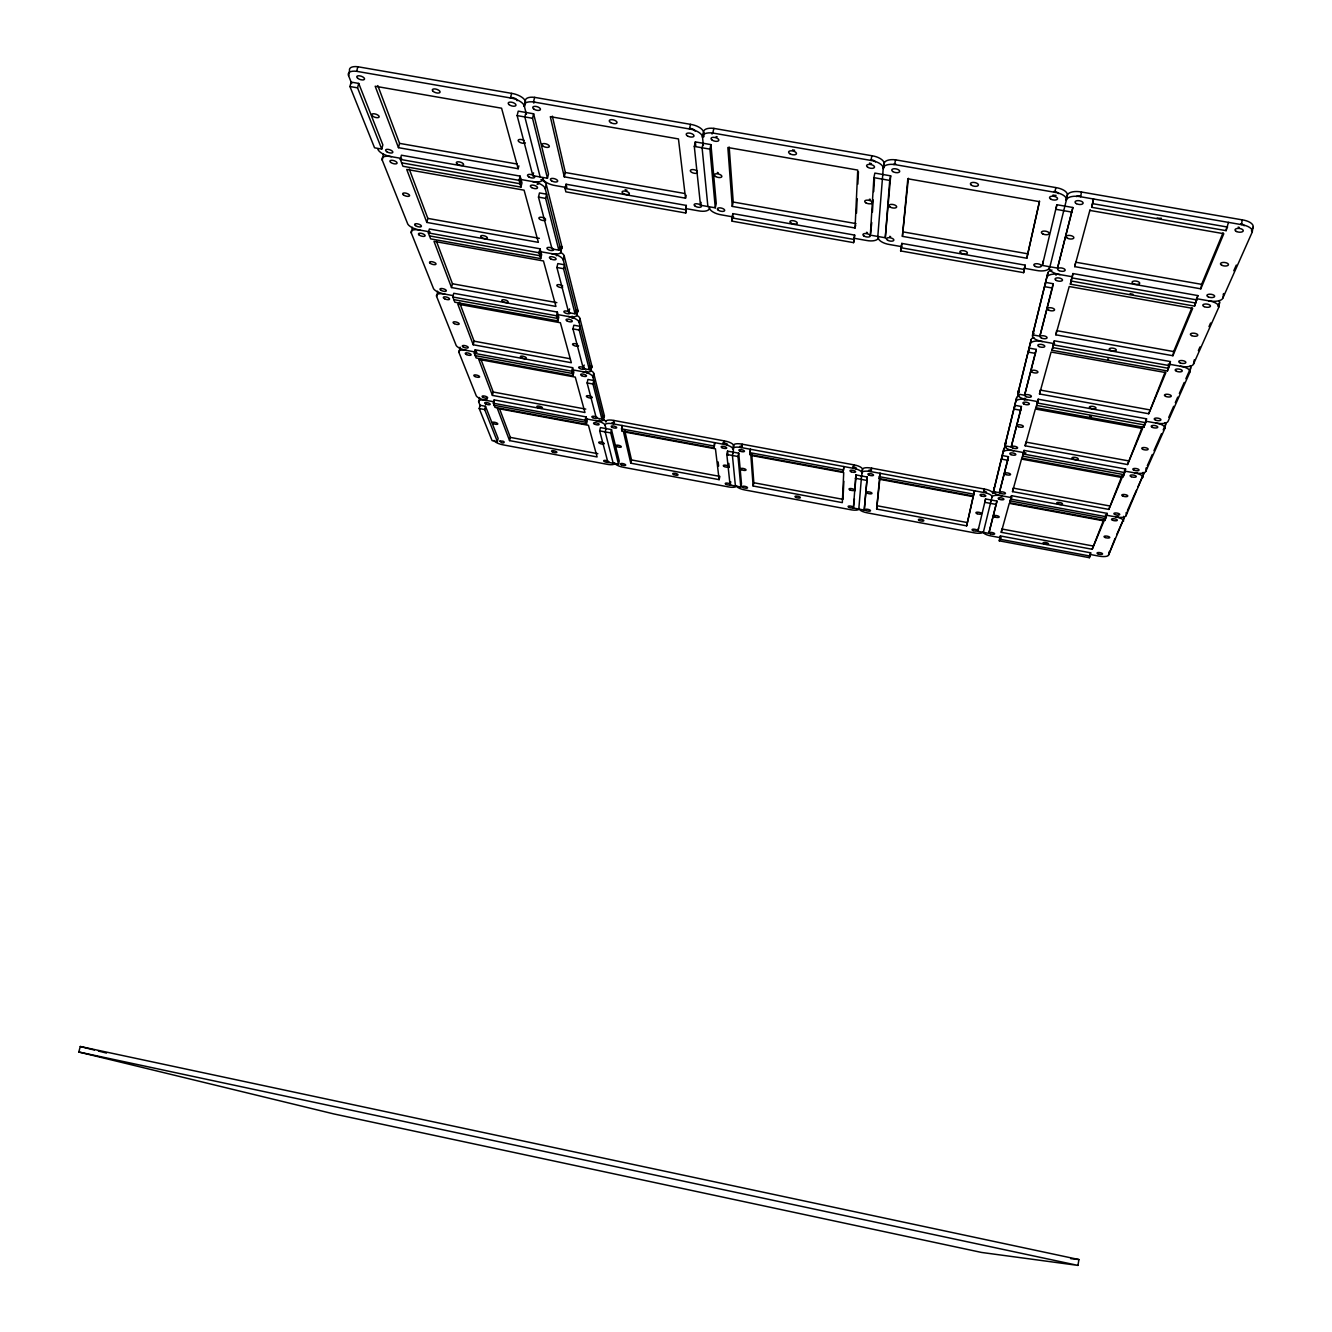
<?xml version="1.0" encoding="UTF-8"?>
<svg xmlns="http://www.w3.org/2000/svg" width="1332" height="1332" viewBox="0 0 1332 1332"><rect width="100%" height="100%" fill="white"/><g stroke="black" fill="none" stroke-linecap="round" stroke-linejoin="round"><path stroke-width="1.5" d="M843.156 471.861L843.939 466.583L843.156 471.861L749.866 454.578L750.449 449.267L749.866 454.578M853.596 242.64L854.661 235.098L732.866 213.62L731.901 217.899L732.15 221.195L853.596 242.64L854.661 235.098M855.061 228.005L857.741 170.08L727.855 147.519L732.25 206.393L855.061 228.005L855.677 225.075M843.855 481.268L843.006 499.35L753.829 482.733L751.731 454.062M856.476 213.22L857.159 198.684M857.841 184.149L858.441 171.695M853.379 508.041L855.927 474.908L867.215 477.039L864.235 510.089L853.379 508.041L854.428 498.817M873.892 177.656L870.329 235.131L885.281 237.779L890.675 175.841L874.858 173.093L873.892 177.656L889.726 180.419L885.281 237.779M854.928 490.842L855.927 474.908M871.744 222.561L870.629 233.683M872.393 212.254L873.176 199.883M873.692 191.642L874.458 179.271M858.807 509.074L861.571 475.957M877.805 236.447L882.766 174.475M861.504 476.923L862.487 469.513A8.658 2.847 11.2 0 1 871.694 468.181L984.315 489.027A8.725 2.864 10.1 0 1 992.656 493.639A8.741 2.864 10 0 1 994.821 492.124M882.75 174.675L883.166 168.598A12.238 5.628 11.6 0 0 870.912 160.423L712.803 133.034A12.188 5.561 13.9 0 0 702.547 137.263A12.188 5.544 14.2 0 0 689.46 128.971L533.499 101.965A12.221 5.428 16.4 0 0 524.392 106.344A12.221 5.411 16.7 0 0 510.472 97.952L356.643 71.312A12.321 5.278 18.5 0 0 348.634 75.841L351.715 83.566M883.865 167.999L884.232 163.153A12.254 5.661 11.2 0 1 895.57 159.84L1055.826 187.579A12.388 5.694 8.9 0 1 1067.215 195.671A12.304 5.644 8.5 0 1 1081.501 192.024L1243.988 220.163A12.654 5.694 6.3 0 1 1253.146 227.056L1252.013 232.567L1222.893 298.035A11.805 4.962 7 0 1 1208.607 300.799L1196.402 298.651M864.235 510.089L867.215 477.039M879.203 478.588L880.069 473.31L879.203 478.588L973.409 496.037L974.491 490.792L973.409 496.037M900.615 250.932L901.797 243.406L1025.174 265.151L1023.625 272.66L900.615 250.932L901.198 248.068M876.639 509.074L879.453 479.27L973.242 496.653L966.666 525.857L876.639 509.074L879.769 479.853M901.498 246.636L901.797 243.406M902.397 236.347L907.825 178.788L1039.509 201.665L1026.806 258.241L902.397 236.347L908.391 178.272M1077.938 1265.4L1078.937 1259.556L80.27 1046.502L78.804 1052.014L333.633 1113.885L981.534 1252.446L1077.938 1265.4L78.804 1052.014M1222.893 298.035L1223.675 293.573A11.788 4.978 7 0 1 1223.342 294.222M1252.313 231.818A12.654 5.678 6.3 0 0 1241.424 224.625L1242.256 219.847M1168.247 364.052L1180.418 366.233A10.939 4.296 7.7 0 0 1193.539 364.019L1194.271 359.84M1091.657 207.309L1093.555 199.001L1091.657 207.309L1226.123 230.652L1226.672 227.539M1226.123 230.652L1228.437 222.377M1071.194 279.853L1070.379 284.182L1194.571 306.127L1195.087 303.213M1196.369 300.15L1195.853 303.063L1071.244 281.052L1072.06 276.706M1194.571 306.127L1197.918 295.587L1072.943 273.56L1070.379 284.182M1075.274 263.669L1074.708 266.633L1200.815 288.828L1201.614 284.349L1223.059 232.784M1193.539 364.019L1218.564 307.775L1219.596 302.697A11.672 4.878 7.1 0 0 1218.996 300.616M1036.879 403.946L1036.146 407.759L1143.905 427.322L1144.588 423.493M1143.905 427.322L1146.536 418.831L1038.194 399.2L1036.146 407.759M1149.433 409.806L1040.259 390.076L1039.509 393.972L1148.717 413.752L1165.05 372.244M1124.241 471.012L1134.481 472.843A9.557 3.297 8.6 0 0 1145.77 471.411L1146.436 467.715A9.557 3.313 8.6 0 1 1146.203 468.131M1053.579 343.523L1052.064 350.283L1167.448 370.979L1168.181 366.899M1167.448 370.979L1170.412 361.571L1054.345 340.809L1052.064 350.283M1173.659 351.548L1056.642 330.652L1055.86 334.815L1172.909 355.727L1173.659 351.548L1191.874 307.775M1145.77 471.411L1164.801 428.604L1165.683 424.225A10.107 3.696 8.2 0 0 1165.084 422.61M1145.72 421.195L1155.943 423.043A10.206 3.746 8.2 0 0 1168.081 421.262L1189.792 372.427L1190.758 367.732A10.839 4.229 7.7 0 0 1190.142 365.9M1090.542 554.545L1098.634 556.043A8.492 2.614 9.2 0 0 1108.524 555.111L1115.017 538.494M1022.859 454.612L1022.177 458.208L1123.226 476.756L1123.875 473.143M1123.226 476.756L1125.607 469.014L1024.025 450.399L1022.177 458.208M1128.204 460.822L1025.89 442.107L1025.174 445.804L1127.538 464.535L1142.49 426.506M1105.36 515.018L1115.517 516.883A8.991 2.93 8.9 0 0 1126.056 515.717L1126.672 512.221A8.991 2.947 8.9 0 1 1126.123 512.953M1126.056 515.717L1143.705 473.809A9.474 3.263 8.6 0 0 1143.089 472.377M1000.365 535.947L999.283 540.842L1089.393 557.692L1090.658 552.813L1000.365 535.947L999.899 537.612M1089.393 557.692L1090.658 552.813M1092.806 545.953L1001.897 529.004L1001.264 532.317L1092.207 549.267L1103.862 519.347M1010.988 497.535L1009.822 502.797L1104.977 520.429L1105.593 516.999M1104.977 520.429L1107.108 513.369L1011.504 495.687L1009.822 502.797M1109.456 505.91L1013.186 488.111L1012.52 491.608L1108.823 509.407L1121.994 475.774M1108.524 555.111L1124.275 517.599A8.924 2.897 8.9 0 0 1123.675 516.317M1067.215 195.621L1066.216 199.65M883.166 168.598A12.254 5.644 11.2 0 1 894.588 164.535L1054.911 192.308A12.388 5.678 8.9 0 1 1066.299 200.383A12.288 5.628 8.5 0 1 1080.602 196.753L1081.501 192.024M1054.345 340.809L1053.562 344.871L1169.679 365.667M1072.943 273.56L1072.11 277.922L1197.135 299.983M1006.259 446.903A9.274 3.23 9.8 0 0 1003.912 448.634L993.472 491.208A8.791 2.897 10 0 0 1001.814 495.837L1011.97 497.718M1007.758 460.273L1001.697 459.157L1002.397 455.577L1008.441 456.693L1007.758 460.273L999.35 492.707L993.555 491.625L1003.912 448.634M1025.973 452.997L1013.685 450.749A9.341 3.263 9.8 0 1 1004.894 445.604L1016.649 397.719A9.873 3.663 9.6 0 1 1019.18 395.737M1004.894 445.604L1016.649 397.719M1037.362 401.548L1027.139 399.7A9.957 3.696 9.6 0 1 1017.798 394.056L1031.151 339.743A10.573 4.179 9.3 0 1 1033.915 337.446M1017.798 394.056L1031.151 339.743M1054.628 343.706L1042.457 341.541A10.673 4.246 9.3 0 1 1032.533 335.231L1047.834 273.093A11.372 4.829 9 0 1 1051.997 270.063M1020.695 410.289L1021.428 406.493L1014.984 405.328L1014.251 409.107L1020.695 410.289L1011.204 446.969L1005.044 445.837L1005.743 442.224M1018.764 390.193L1018.031 394.056L1024.591 395.238L1036.196 349.384L1029.303 348.135L1028.52 352.164L1035.43 353.396L1036.196 349.384M1032.533 335.231L1047.834 273.093M1033.632 330.819L1032.849 334.915L1039.892 336.18L1053.179 283.733L1045.753 282.417L1044.937 286.73L1052.363 288.028L1053.179 283.733M1064.867 206.11L1049.932 266.766M1011.504 495.687L1010.855 499.1L1106.492 516.799M1057.525 268.115L1072.893 207.509L1056.859 204.728L1042.357 265.434L1057.525 268.115L1072.893 207.509M1023.442 452.497L1022.743 456.143L1124.091 474.692M1024.025 450.399L1023.342 454.012L1124.957 472.644M1037.528 401.581L1036.796 405.394L1144.871 425.008L1146.536 418.831M1038.194 399.2L1037.462 403.03L1145.836 422.694M977.888 531.302L985.563 498.967L996.969 501.082L988.827 533.349L977.888 531.302L978.521 528.055M985.563 498.967L984.897 502.347L996.303 504.462M991.258 500.016L983.349 532.317M993.555 491.625L994.221 488.195M988.827 533.349L996.969 501.082M1054.911 192.308L1055.826 187.579M1042.357 265.434L1043.206 261.055M999.35 492.707L1008.441 456.693M1056.859 204.728L1055.96 209.324L1072.01 212.121M1011.204 446.969L1021.428 406.493M966.666 525.857L973.026 497.136M1026.806 258.241L1039.509 201.049M1001.814 495.837A8.725 2.847 10 0 0 991.99 497.086A8.725 2.847 10.1 0 0 983.649 492.474L984.315 489.027M602.93 419.314A8.591 2.781 13.7 0 1 605.943 422.061A8.591 2.781 13.6 0 1 613.952 420.479L724.392 440.909A8.591 2.814 12.6 0 1 733.582 445.654A8.608 2.83 12.4 0 1 742.19 444.189L853.712 464.818A8.641 2.847 11.4 0 1 862.487 469.513L861.787 472.977A8.641 2.83 11.2 0 1 870.978 471.628L871.694 468.181M861.787 472.927A8.641 2.83 11.4 0 0 853.013 468.248L853.712 464.818M884.148 163.953L883.499 167.049L884.148 163.953A12.238 5.661 11.6 0 0 871.911 155.744L713.852 128.388A12.188 5.578 13.9 0 0 703.546 131.835L703.995 136.68M889.726 180.419L890.675 175.841M894.588 164.535L895.57 159.84M870.912 160.423L871.911 155.744M753.129 485.997L750.848 455.394L843.722 472.61L842.323 502.63L753.129 485.997L753.829 482.733M585.414 418.714L595.537 420.629A8.575 2.764 13.7 0 1 605.161 425.441A8.575 2.781 13.6 0 1 613.17 423.859L723.642 444.305A8.591 2.797 12.6 0 1 732.833 449.05L733.582 445.654L733.233 453.113M730.053 485.015L726.822 454.445L727.555 451.115L738.727 453.18L741.491 483.816L740.792 487.029L730.053 485.015L730.752 481.801M740.792 487.029L738.011 456.51L738.727 453.18M732.833 449.05A8.591 2.814 12.4 0 1 741.441 447.602L742.19 444.189M723.642 444.305L724.392 440.909M719.13 479.653L715.451 448.834L623.476 431.784L630.769 463.186L719.13 479.653L719.846 476.406L631.501 459.94L624.708 430.386M733.133 452.147L732.417 455.477L735.414 486.013M714.152 447.952L714.651 442.64L714.152 447.952L621.778 430.835L622.077 425.507L621.778 430.835M732.15 221.195L732.866 213.62M732.25 206.393L733.233 202.031L729.187 147.003M1024.458 268.315L1025.174 265.151M1023.625 272.66L1024.325 269.497L900.915 247.719M703.346 145.538L702.547 137.263L703.596 132.651A12.188 5.561 14.2 0 0 690.509 124.342L534.632 97.369A12.204 5.445 16.4 0 0 525.324 100.949L524.392 106.344L526.406 114.319M712.803 133.034L713.852 128.388M700.499 205.228L694.305 146.42L695.337 141.908L710.938 144.622L716.25 203.53L715.284 207.825L700.499 205.228L701.148 202.364M685.53 198.185L678.454 138.928L550.316 116.667L564.285 176.84L685.53 198.185L686.18 195.271M685.747 213.003L686.313 205.428L566.067 184.232L565.051 188.461L565.85 191.841L685.747 213.003L686.313 205.428M702.547 137.263L703.596 132.651M703.13 143.257L702.097 147.785L707.891 206.527M630.769 463.186L631.501 459.94M715.284 207.825L709.906 149.134L710.938 144.622M618.498 464.202L610.722 432.9L611.488 429.603L600.432 427.589L599.666 430.885L607.875 462.254L618.498 464.202L619.23 461.005L611.488 429.603M613.17 423.859L613.952 420.479M689.46 128.971L690.509 124.342M601.931 419.13L592.973 384.016L593.789 380.519L587.928 379.454L587.112 382.933L596.32 418.098L601.931 419.13L602.713 415.784M605.96 428.571L605.194 431.918L613.186 463.236M589.327 369.68L579.204 330.036L580.069 326.34L573.842 325.208L572.96 328.904L583.349 368.598L589.327 369.68L590.143 366.134M586.43 424.325L585.314 420.263L586.08 416.916L494.172 399.916L493.373 403.23L494.955 407.376L586.43 424.325L587.212 421.012L586.08 416.916M586.646 418.947L585.88 422.311L494.155 405.294M595.537 420.596A8.641 2.814 13.8 0 0 603.546 419.031L604.328 415.634L593.722 373.393A9.108 3.13 14.1 0 0 590.492 370.346M573.01 375.724L571.761 371.195L572.593 367.665L475.191 349.817L474.325 353.33L476.09 357.925L573.01 375.724L573.842 372.211L572.593 367.665M573.226 369.946L572.394 373.46L475.208 355.627M583.349 368.598L584.182 365.051M572.477 369.813L582.65 371.678A9.174 3.163 14.1 0 0 591.075 369.796L591.924 366.217L579.953 318.548A9.707 3.53 14.5 0 0 576.473 315.118M603.546 419.031L592.89 376.956L593.722 373.393M575.957 310.04L575.058 313.803L568.714 312.654L569.597 308.891M453.829 299.617L557.176 318.365L558.075 314.652L568.098 316.467A9.79 3.58 14.5 0 0 577.006 314.202L577.905 310.406L564.285 256.16A10.39 4.029 15 0 0 560.506 252.297M591.075 369.796L579.054 322.311L579.953 318.548M568.714 312.654L556.893 267.499L557.825 263.586L564.485 264.768L563.553 268.698L575.058 313.803M557.892 320.929L556.476 315.801L557.359 312.071L453.746 293.29L452.83 297.003L454.811 302.214L557.892 320.929L558.774 317.216L557.359 312.071M540.692 258.608L541.641 254.662L540.026 248.784L429.37 228.987L428.371 232.934L430.652 238.878L540.692 258.608L539.06 252.747L540.026 248.784M497.369 441.625L498.135 438.461L485.497 406.277L480.02 405.261L479.22 408.558L492.091 440.642L497.369 441.625L484.698 409.573L485.497 406.277M564.285 176.84L565.334 172.511L552.347 116.15M509.557 440.609L497.369 408.441L588.444 425.324L597.102 456.943L509.557 440.609L510.339 437.395L499.6 408.907M558.824 250.15L545.62 198.385L546.62 194.189L539.477 192.94L538.478 197.119L552.031 248.934L558.824 250.15L559.773 246.154M539.393 251.482L551.548 253.646A10.489 4.079 15.1 0 0 560.972 250.899L561.954 246.87L546.32 184.615A11.172 4.629 15.7 0 0 540.942 179.537M577.006 314.202L563.319 260.173L564.285 256.16M480.253 405.86L478.721 402.014L479.52 398.668A8.591 2.747 14.7 0 1 479.553 397.485M492.424 395.404L478.754 359.39L575.274 377.106L584.981 412.52L492.424 395.404L493.24 392.024L481.052 359.673M547.452 178.255L548.484 174.009L533.633 113.803L518.231 111.139L517.132 115.601L532.867 175.691L547.452 178.255L532.534 118.282L533.633 113.803M494.172 405.328L494.172 399.916M540.825 251.731L539.876 255.694L429.52 235.914M532.867 175.691L533.549 172.86M560.972 250.899L545.271 188.878L546.32 184.615M524.392 106.344L525.507 101.781A12.221 5.428 16.7 0 0 511.605 93.357L357.842 66.75A12.321 5.295 18.5 0 0 349.517 70.479L348.634 75.841M525.94 112.471L524.841 116.95L540.159 176.973M473.21 344.755L457.792 304.112L560.389 322.744L571.345 362.72L473.21 344.755L474.092 341.175L459.457 302.331M533.499 101.965L534.632 97.369M518.165 168.731L501.581 108.208L375.174 86.23L398.468 147.669L518.165 168.731L518.864 165.851M520.945 187.113L519.08 180.353L520.113 176.124L401.398 155.211L400.316 159.407L402.93 166.267L520.945 187.113L521.977 182.917L520.113 176.124M521.045 179.537L520.013 183.749L401.631 162.837M510.472 97.952L511.605 93.357M494.322 401.864L486.147 400.383A8.758 2.797 14.7 0 1 476.29 395.887L458.924 352.397L459.79 348.867A9.224 3.114 15.2 0 1 460.156 347.186M451.515 287.546L433.999 241.342L543.473 260.972L555.927 306.443L451.515 287.546L452.464 283.766L436.446 241.259M476.973 352.314L466.799 350.449A9.291 3.147 15.2 0 1 456.21 345.537L436.63 296.47L437.562 292.74A9.84 3.513 15.7 0 1 437.545 291.225M991.025 500.949L991.99 497.086M1064.817 206.31L1066.316 200.333M426.823 222.427L406.726 169.43L524.092 190.176L538.378 242.357L426.823 222.427L427.838 218.398L409.224 169.014M452.98 295.587L444.905 294.122A9.923 3.546 15.8 0 1 433.549 288.711L411.288 232.934L412.287 228.971A10.539 3.996 16.4 0 1 412.221 227.239M430.119 231.918L419.996 230.103A10.639 4.046 16.5 0 1 407.775 224.076L382.234 160.106L383.333 155.894A11.355 4.579 17.4 0 1 383.2 153.879M398.468 147.669L399.567 143.373L377.805 85.581M381.751 149.084L382.85 144.855L358.724 83.416L351.115 82.101L349.95 86.53L374.558 147.802L381.751 149.084L357.559 87.845L358.724 83.416M1024.591 395.238L1035.43 353.396M1039.892 336.18L1052.363 288.028M356.643 71.312L357.842 66.75M1001.264 532.317L1009.273 503.346L1104.028 520.912L1092.207 549.267M1012.52 491.608L1021.511 459.074L1122.11 477.539L1108.823 509.407M1025.174 445.804L1035.347 409.007L1142.573 428.471L1127.538 464.535M1039.509 393.972L1051.098 352.031L1165.883 372.61L1148.717 413.752M1055.86 334.815L1069.213 286.53L1192.673 308.358L1172.909 355.727M1074.708 266.633L1090.042 209.69M999.283 540.842L999.749 539.194L1090.076 556.06M1106.343 515.201L1107.108 513.369M1124.757 471.062L1125.607 469.014M1170.412 361.571L1168.564 368.331L1052.813 347.585M1196.636 298.684L1197.918 295.587M1200.815 288.828L1223.808 233.699L1090.225 210.489M1116.699 534.698L1124.275 517.599M1127.488 510.406L1136.396 490.276M1138.027 486.613L1143.705 473.809M1147.268 465.817L1152.297 454.478M1153.962 450.699L1161.504 433.683M1163.186 429.903L1165.683 424.225M1168.763 417.332L1173.659 406.31M1175.29 402.647L1177.721 397.136M1179.353 393.456L1184.231 382.434M1185.863 378.754L1190.758 367.732M1198.367 350.616L1199.999 346.936M1208.973 326.656L1210.605 322.977M1217.964 306.393L1219.596 302.697M1233.782 270.762L1236.312 265.068M1251.464 230.869L1253.146 227.056M1070.712 1258.64L1078.937 1259.556M1080.602 196.753L1241.424 224.625M1092.673 203.663L1227.621 227.073M349.95 86.53L357.559 87.845M517.132 115.601L532.534 118.282M694.305 146.42L709.906 149.134M399.567 143.373L517.182 164.052M565.334 172.511L684.498 193.456M733.233 202.031L855.993 223.61M903.296 231.935L1027.671 253.796M1075.557 262.188L1201.614 284.349M401.665 158.475L391.325 156.66A11.355 4.595 17.5 0 1 377.872 149.184M520.263 179.387L532.534 181.552A11.172 4.612 15.7 0 1 545.271 188.878M565.551 187.379L555.344 185.581A11.272 4.712 15.6 0 1 542.574 178.205A11.289 4.695 15.8 0 1 532.534 181.552M686.097 208.641L698.351 210.806A11.272 4.795 13.7 0 0 709.373 207.576A11.272 4.812 13.5 0 0 721.445 214.868L733.682 217.033M854.045 238.261L866.299 240.426A11.322 4.862 11.5 0 0 878.337 237.346A11.339 4.878 11.2 0 0 889.676 244.555L901.897 246.703M1024.175 268.265L1036.396 270.429A11.455 4.912 9.2 0 0 1049.499 267.499A11.472 4.912 8.9 0 0 1060.089 274.608L1072.293 276.756M400.316 159.407L519.08 180.353M565.051 188.461L685.347 209.69M731.901 217.899L853.745 239.394M538.478 197.119L545.62 198.385M427.838 218.398L539.36 238.311M428.371 232.934L539.06 252.747M556.893 267.499L563.553 268.698M452.464 283.766L556.843 302.647M452.83 297.003L556.476 315.801M572.96 328.904L579.204 330.036M474.092 341.175L570.146 358.741M474.325 353.33L571.761 371.195M587.112 382.933L592.973 384.016M493.24 392.024L585.764 409.107M741.441 447.602L853.013 468.248M870.978 471.628L983.649 492.474M493.373 403.23L585.314 420.263M621.311 428.837L713.919 446.004M749.716 452.63L843.239 469.946M879.386 476.69L973.825 494.189M1010.339 500.949L1105.726 518.614M479.22 408.558L484.698 409.573M599.666 430.885L610.722 432.9M726.822 454.445L738.011 456.51M855.227 478.255L866.533 480.386M510.339 437.395L597.852 453.696M877.305 505.794L967.315 522.56M1001.364 537.895L991.241 535.997A8.308 2.581 10.1 0 1 983.232 532.117A8.392 2.614 10.3 0 1 975.191 533L867.615 512.92A8.325 2.597 11.2 0 1 859.273 508.591M80.27 1046.502L94.389 1050.049M98.418 1051.048L106.493 1053.079M475.191 349.817L476.057 352.147M605.144 425.391L606.16 429.387M566.067 184.232L566.849 187.612M718.148 461.954L718.631 466.083M695.337 141.908L695.754 145.971M727.555 451.115L727.971 455.194M728.82 463.386L729.253 467.482M572.044 316.233A3.23 1.182 14.5 0 1 571.911 318.132M458.924 352.397A9.224 3.097 15.1 0 1 466.799 350.449M436.63 296.47A9.84 3.497 15.7 0 1 444.905 294.122M582.65 371.678A9.108 3.114 14.1 0 1 592.89 376.956M568.098 316.467A9.707 3.513 14.5 0 1 579.054 322.311M584.548 368.398A3.064 1.049 14.1 0 1 581.235 369.047A3.064 1.049 14.1 0 1 579.204 366.916A3.064 1.049 14.1 0 1 584.232 368.065M578.604 345.787A3.147 1.116 14.3 0 1 574.575 345.787A3.147 1.116 14.3 0 1 572.91 343.789A3.147 1.116 14.3 0 1 577.522 344.472M591.924 366.217A9.191 3.18 14.1 0 1 590.709 368.148M585.647 370.979A3.03 1.049 14.1 0 1 586.713 372.877M592.107 397.635A2.964 0.982 13.9 0 1 587.628 397.336A2.964 0.982 13.9 0 1 587.795 395.654A2.964 0.982 13.9 0 1 592.141 397.386M604.328 415.634A8.658 2.83 13.8 0 1 602.464 417.515M510.139 97.752A4.029 1.798 16.7 0 1 514.718 98.252A4.029 1.798 16.7 0 1 517.099 100.766M525.407 142.857A3.896 1.665 16.2 0 1 520.179 142.491A3.896 1.665 16.2 0 1 518.764 139.694A3.896 1.665 16.2 0 1 524.242 140.543M1076.323 196.587A4.096 1.881 8.5 0 1 1080.752 196.07M1208.607 300.799A11.672 4.862 7.1 0 1 1218.813 307.126M1047.002 277.472A11.372 4.812 9 0 1 1060.089 274.608M1239.193 227.339A4.179 1.881 6.3 0 1 1238.161 227.106M1240.725 223.759A4.179 1.881 6.3 0 1 1244.105 225.774M1161.271 218.165A4.129 1.881 7.4 0 1 1157.192 217.949M1115.517 516.883A8.924 2.88 9 0 1 1123.642 521.078M1109.123 551.798A8.492 2.631 9.2 0 1 1108.94 552.131M1117.332 516.033A2.947 0.949 8.9 0 1 1116.782 517.299M599.084 420.179A2.864 0.932 13.7 0 1 598.567 421.561M485.447 399.517A2.864 0.916 14.7 0 1 487.112 399.15M494.039 440.426A8.258 2.514 14.4 0 0 503.513 444.938L608.125 464.468A8.258 2.547 13.5 0 0 614.651 462.937A8.258 2.547 13.3 0 0 623.742 467.349L729.337 487.062A8.275 2.581 12.4 0 0 736.396 485.614A8.275 2.581 12.3 0 0 745.121 490.01L851.697 509.906A8.325 2.597 11.4 0 0 859.273 508.558M478.721 402.014A8.591 2.731 14.7 0 1 486.147 400.383M608.791 461.655A2.731 0.833 13.5 0 1 606.31 462.271A2.731 0.833 13.5 0 1 603.796 460.572A2.731 0.833 13.5 0 1 608.008 461.122M604.129 443.789A2.797 0.882 13.6 0 1 600.083 443.539A2.797 0.882 13.6 0 1 599.683 441.974A2.797 0.882 13.6 0 1 603.995 443.29M722.793 442.923A2.864 0.932 12.6 0 1 726.756 443.756A2.864 0.932 12.6 0 1 726.589 445.088M612.071 423.41A2.864 0.932 13.6 0 1 614.452 422.644M984.032 491.075A2.914 0.949 10.1 0 1 986.429 492.574M868.93 471.228A2.88 0.949 11.2 0 1 869.013 470.263A2.88 0.949 11.2 0 1 871.511 470.246M1134.464 472.893A9.491 3.247 8.6 0 1 1143.039 477.472M1003.212 452.281A9.274 3.213 9.8 0 1 1013.685 450.749M1136.929 472.727A3.13 1.082 8.6 0 1 1136.912 473.01M994.388 489.01A8.808 2.914 10 0 1 994.138 487.728M1024.808 400.233A3.297 1.215 9.6 0 1 1025.024 398.301M1155.943 423.043A10.123 3.68 8.2 0 1 1164.984 428.121M1015.916 401.581A9.873 3.646 9.6 0 1 1027.139 399.7M1091.424 416.35A3.313 1.215 8.9 0 1 1089.743 416.217M1006.293 443.856A9.341 3.28 9.8 0 1 1005.593 441.941M853.046 466.816A2.88 0.949 11.4 0 1 855.91 467.765A2.88 0.949 11.4 0 1 855.81 468.831M740.043 447.319A2.864 0.949 12.4 0 1 739.959 446.353A2.864 0.949 12.4 0 1 742.357 446.303M689.027 128.455A4.029 1.832 14.3 0 1 692.94 129.137A4.029 1.832 14.3 0 1 695.071 131.135M533.832 103.147A4.029 1.798 16.4 0 1 534.632 101.965M627.022 190.21A3.763 1.598 14.7 0 1 625.158 189.66M697.452 172.944A3.879 1.715 14 0 1 691.791 172.411A3.879 1.715 14 0 1 691.508 169.68A3.879 1.715 14 0 1 697.269 171.162M1056.076 275.258A3.796 1.615 9 0 1 1056.776 273.759M1180.418 366.233A10.839 4.212 7.7 0 1 1190.009 371.878M1030.369 343.856A10.573 4.162 9.3 0 1 1042.457 341.541M1132.966 294.239A3.813 1.598 8 0 1 1130.169 293.573M1034.048 333.549A10.673 4.262 9.3 0 1 1033.316 331.085M890.625 236.613A3.78 1.632 11.2 0 1 889.676 236.363M1056.06 195.371A4.096 1.881 8.9 0 1 1052.963 195.021M1053.812 191.475A4.096 1.881 8.9 0 1 1058.441 193.623M893.339 164.519A4.046 1.865 11.2 0 1 895.82 164.069M871.428 163.603A4.046 1.865 11.6 0 1 869.463 163.004M870.612 159.74A4.046 1.865 11.6 0 1 875.407 161.905M867.432 232.551A3.78 1.632 11.5 0 1 866.483 232.317M717.149 136.746A4.029 1.848 13.9 0 1 716.133 136.647M712.054 134.049A4.029 1.848 13.9 0 1 713.086 132.884M794.605 150.2A4.029 1.848 12.8 0 1 792.573 149.85M718.264 172.744A3.879 1.715 13.7 0 1 717.332 172.411M870.362 199.334A3.896 1.748 11.6 0 1 869.363 199.234M1108.507 359.224A3.546 1.382 8.5 0 1 1107.708 358.941M1019.263 392.324A9.973 3.713 9.5 0 1 1018.547 390.159M537.229 181.868A3.73 1.548 15.8 0 1 537.162 184.382M411.288 232.934A10.539 3.979 16.4 0 1 419.996 230.103M382.234 160.106A11.355 4.562 17.3 0 1 391.425 156.677M551.548 253.646A10.39 4.013 15 0 1 563.319 260.173M552.613 248.468A3.497 1.365 15.1 0 1 551.581 250.566A3.497 1.365 15.1 0 1 546.919 248.135A3.497 1.365 15.1 0 1 551.898 248.102M545.587 220.213A3.613 1.449 15.4 0 1 540.193 219.564A3.613 1.449 15.4 0 1 540.276 217.216A3.613 1.449 15.4 0 1 545.62 219.081M561.954 246.87A10.489 4.096 15.1 0 1 559.856 249.733M555.827 253.663A3.463 1.349 15 0 1 556.36 255.727M569.713 312.337A3.263 1.199 14.6 0 1 567.382 313.669A3.263 1.199 14.6 0 1 564.002 311.322A3.263 1.199 14.6 0 1 569.197 311.971M562.62 287.479A3.363 1.265 14.8 0 1 557.825 286.53A3.363 1.265 14.8 0 1 557.925 284.648A3.363 1.265 14.8 0 1 562.72 285.93M577.905 310.406A9.79 3.596 14.6 0 1 575.89 312.87M499.916 441.108C503.246 445.671 507.592 440.376 499.916 441.108M567.199 320.995A3.23 1.165 14.5 0 0 572.277 321.378A3.23 1.165 14.5 0 0 568.048 319.131A3.23 1.165 14.5 0 0 567.199 320.995M444.622 298.784A3.247 1.149 15.7 0 0 449.583 299.134A3.247 1.149 15.7 0 0 445.171 296.853A3.247 1.149 15.7 0 0 444.622 298.784M463.519 347.202A3.064 1.032 15.2 0 0 468.231 347.585A3.064 1.032 15.2 0 0 464.085 345.488A3.064 1.032 15.2 0 0 463.519 347.202M454.312 323.626A3.163 1.099 15.4 0 0 459.157 323.992A3.163 1.099 15.4 0 0 454.878 321.811A3.163 1.099 15.4 0 0 454.312 323.626M521.528 357.825A3.064 1.049 14.7 0 0 526.307 358.208A3.064 1.049 14.7 0 0 522.227 356.127A3.064 1.049 14.7 0 0 521.528 357.825M592.74 417.649A2.88 0.932 13.8 0 0 597.419 418.215A2.88 0.932 13.8 0 0 593.905 416.283A2.88 0.932 13.8 0 0 592.74 417.649M581.718 375.657A3.03 1.032 14.1 0 0 586.513 376.057A3.03 1.032 14.1 0 0 582.55 374.026A3.03 1.032 14.1 0 0 581.718 375.657M466.433 354.528A3.047 1.016 15.1 0 0 471.112 354.911A3.047 1.016 15.1 0 0 466.999 352.847A3.047 1.016 15.1 0 0 466.433 354.528M483.183 397.452A2.897 0.932 14.7 0 0 487.645 397.835A2.897 0.932 14.7 0 0 483.749 395.937A2.897 0.932 14.7 0 0 483.183 397.452M475.008 376.523A2.964 0.966 14.9 0 0 479.587 376.906A2.964 0.966 14.9 0 0 475.574 374.925A2.964 0.966 14.9 0 0 475.008 376.523M537.928 407.575A2.88 0.932 14.3 0 0 542.44 407.975A2.88 0.932 14.3 0 0 538.611 406.077A2.88 0.932 14.3 0 0 537.928 407.575M386.946 151.831A3.796 1.532 17.5 0 0 392.823 152.347A3.796 1.532 17.5 0 0 387.912 149.351A3.796 1.532 17.5 0 0 386.946 151.831M528.887 176.94A3.763 1.565 15.8 0 0 534.748 177.256A3.763 1.565 15.8 0 0 529.77 174.375A3.763 1.565 15.8 0 0 528.887 176.94M509.007 104.562A4.029 1.782 16.7 0 0 515.7 105.728A4.029 1.782 16.7 0 0 511.588 102.214A4.029 1.782 16.7 0 0 509.007 104.562M357.725 78.272A4.063 1.732 18.5 0 0 364.352 79.437A4.063 1.732 18.5 0 0 359.89 75.874A4.063 1.732 18.5 0 0 357.725 78.272M433.183 91.392A4.046 1.765 17.6 0 0 439.843 92.557A4.046 1.765 17.6 0 0 435.547 89.011A4.046 1.765 17.6 0 0 433.183 91.392M372.577 116.1A3.929 1.632 17.9 0 0 378.987 117.216A3.929 1.632 17.9 0 0 374.708 113.869A3.929 1.632 17.9 0 0 372.577 116.1M457.126 163.953A3.78 1.548 16.7 0 0 463.37 165.051A3.78 1.548 16.7 0 0 459.407 161.905A3.78 1.548 16.7 0 0 457.126 163.953M1076.389 203.663A4.096 1.881 8.5 0 0 1083.066 203.396A4.096 1.881 8.5 0 0 1077.771 200.616A4.096 1.881 8.5 0 0 1076.389 203.663M1059.14 270.646A3.829 1.632 8.9 0 0 1065.167 270.263A3.829 1.632 8.9 0 0 1059.872 267.899A3.829 1.632 8.9 0 0 1059.14 270.646M1208.307 296.903A3.896 1.632 7 0 0 1214.601 296.57A3.896 1.632 7 0 0 1209.473 294.205A3.896 1.632 7 0 0 1208.307 296.903M1236.412 231.485A4.179 1.881 6.3 0 0 1243.222 231.019A4.179 1.881 6.3 0 0 1237.761 228.405A4.179 1.881 6.3 0 0 1236.412 231.485M1221.877 265.318A4.029 1.748 6.7 0 0 1228.42 264.918A4.029 1.748 6.7 0 0 1223.126 262.437A4.029 1.748 6.7 0 0 1221.877 265.318M1067.615 238.328A3.963 1.748 8.7 0 0 1073.858 237.895A3.963 1.748 8.7 0 0 1068.397 235.398A3.963 1.748 8.7 0 0 1067.615 238.328M1133.515 283.733A3.863 1.632 8 0 0 1139.676 283.383A3.863 1.632 8 0 0 1134.464 281.019A3.863 1.632 8 0 0 1133.515 283.733M999.216 499.234A2.914 0.949 10 0 0 1003.878 499.367A2.914 0.949 10 0 0 1000.032 497.718A2.914 0.949 10 0 0 999.216 499.234M990.359 533.832A2.781 0.866 10.1 0 0 994.638 533.882A2.781 0.866 10.1 0 0 990.742 532.384A2.781 0.866 10.1 0 0 990.359 533.832M1098.117 553.929A2.797 0.866 9.2 0 0 1102.546 553.995A2.797 0.866 9.2 0 0 1098.734 552.514A2.797 0.866 9.2 0 0 1098.117 553.929M1112.603 520.263A2.947 0.949 9 0 0 1117.282 520.296A2.947 0.949 9 0 0 1113.286 518.714A2.947 0.949 9 0 0 1112.603 520.263M1105.177 537.512A2.88 0.899 9.1 0 0 1109.723 537.562A2.88 0.899 9.1 0 0 1105.826 536.03A2.88 0.899 9.1 0 0 1105.177 537.512M994.788 516.982A2.847 0.899 10.1 0 0 999.183 516.999A2.847 0.899 10.1 0 0 995.187 515.467A2.847 0.899 10.1 0 0 994.788 516.982M1044.121 543.856A2.797 0.866 9.7 0 0 1048.484 543.922A2.797 0.866 9.7 0 0 1044.638 542.424A2.797 0.866 9.7 0 0 1044.121 543.856M594.422 424.059A2.864 0.916 13.7 0 0 599.067 424.625A2.864 0.916 13.7 0 0 595.587 422.727A2.864 0.916 13.7 0 0 594.422 424.059M485.73 403.979A2.864 0.916 14.7 0 0 490.159 404.379A2.864 0.916 14.7 0 0 486.313 402.497A2.864 0.916 14.7 0 0 485.73 403.979M552.564 451.981A2.731 0.833 13.9 0 0 556.843 452.397A2.731 0.833 13.9 0 0 553.246 450.666A2.731 0.833 13.9 0 0 552.564 451.981M493.423 423.593A2.797 0.866 14.5 0 0 497.768 424.009A2.797 0.866 14.5 0 0 494.005 422.194A2.797 0.866 14.5 0 0 493.423 423.593M721.877 447.635A2.864 0.932 12.6 0 0 726.623 448.218A2.864 0.932 12.6 0 0 723.326 446.353A2.864 0.932 12.6 0 0 721.877 447.635M612.121 427.356A2.864 0.932 13.6 0 0 616.666 427.772A2.864 0.932 13.6 0 0 612.97 425.924A2.864 0.932 13.6 0 0 612.121 427.356M621.328 464.768A2.731 0.849 13.3 0 0 625.674 465.201A2.731 0.849 13.3 0 0 622.161 463.486A2.731 0.849 13.3 0 0 621.328 464.768M726.123 484.348A2.731 0.849 12.4 0 0 730.569 484.781A2.731 0.849 12.4 0 0 727.172 483.083A2.731 0.849 12.4 0 0 726.123 484.348M673.609 474.542A2.731 0.849 12.9 0 0 677.988 474.975A2.731 0.849 12.9 0 0 674.541 473.26A2.731 0.849 12.9 0 0 673.609 474.542M724.125 466.466A2.797 0.899 12.5 0 0 728.671 466.899A2.797 0.899 12.5 0 0 725.191 465.151A2.797 0.899 12.5 0 0 724.125 466.466M616.833 446.52A2.797 0.882 13.5 0 0 621.278 446.936A2.797 0.882 13.5 0 0 617.682 445.154A2.797 0.882 13.5 0 0 616.833 446.52M981.135 495.87A2.914 0.949 10.2 0 0 985.763 496.003A2.914 0.949 10.2 0 0 981.9 494.338A2.914 0.949 10.2 0 0 981.135 495.87M868.664 474.925A2.88 0.949 11.2 0 0 873.442 475.374A2.88 0.949 11.2 0 0 870.079 473.576A2.88 0.949 11.2 0 0 868.664 474.925M865.883 510.456A2.747 0.866 11.2 0 0 870.429 510.905A2.747 0.866 11.2 0 0 867.215 509.24A2.747 0.866 11.2 0 0 865.883 510.456M973.176 530.619A2.764 0.866 10.3 0 0 977.438 530.669A2.764 0.866 10.3 0 0 973.526 529.17A2.764 0.866 10.3 0 0 973.176 530.619M919.13 520.396A2.764 0.866 10.7 0 0 923.725 520.862A2.764 0.866 10.7 0 0 920.578 519.197A2.764 0.866 10.7 0 0 919.13 520.396M977.139 513.702A2.83 0.899 10.2 0 0 981.501 513.719A2.83 0.899 10.2 0 0 977.505 512.171A2.83 0.899 10.2 0 0 977.139 513.702M867.232 493.106A2.814 0.899 11.2 0 0 871.911 493.573A2.814 0.899 11.2 0 0 868.614 491.841A2.814 0.899 11.2 0 0 867.232 493.106M1010.871 454.595A3.097 1.066 9.8 0 0 1015.833 454.678A3.097 1.066 9.8 0 0 1011.754 452.88A3.097 1.066 9.8 0 0 1010.871 454.595M1000.915 493.439A2.93 0.966 10 0 0 1005.46 493.423A2.93 0.966 10 0 0 1001.348 491.808A2.93 0.966 10 0 0 1000.915 493.439M1115.001 514.535A2.964 0.966 8.9 0 0 1119.713 514.552A2.964 0.966 8.9 0 0 1115.7 512.953A2.964 0.966 8.9 0 0 1115.001 514.535M1131.284 476.706A3.13 1.066 8.6 0 0 1136.263 476.69A3.13 1.066 8.6 0 0 1132.034 474.958A3.13 1.066 8.6 0 0 1131.284 476.706M1122.926 496.12A3.047 1.016 8.8 0 0 1127.771 496.12A3.047 1.016 8.8 0 0 1123.659 494.455A3.047 1.016 8.8 0 0 1122.926 496.12M1005.876 474.542A3.014 1.016 9.9 0 0 1010.555 474.508A3.014 1.016 9.9 0 0 1006.326 472.843A3.014 1.016 9.9 0 0 1005.876 474.542M1057.841 503.962A2.947 0.966 9.4 0 0 1062.47 503.962A2.947 0.966 9.4 0 0 1058.407 502.364A2.947 0.966 9.4 0 0 1057.841 503.962M1024.058 404.079A3.297 1.215 9.6 0 0 1029.353 404.129A3.297 1.215 9.6 0 0 1025.041 402.131A3.297 1.215 9.6 0 0 1024.058 404.079M1012.786 448.018A3.114 1.082 9.8 0 0 1017.631 447.952A3.114 1.082 9.8 0 0 1013.269 446.187A3.114 1.082 9.8 0 0 1012.786 448.018M1134.015 470.213A3.163 1.082 8.6 0 0 1139.043 470.163A3.163 1.082 8.6 0 0 1134.781 468.431A3.163 1.082 8.6 0 0 1134.015 470.213M1152.413 427.406A3.347 1.215 8.2 0 0 1157.758 427.306A3.347 1.215 8.2 0 0 1153.279 425.424A3.347 1.215 8.2 0 0 1152.413 427.406M1142.956 449.4A3.247 1.149 8.4 0 0 1148.134 449.334A3.247 1.149 8.4 0 0 1143.772 447.519A3.247 1.149 8.4 0 0 1142.956 449.4M1018.381 426.69A3.197 1.149 9.7 0 0 1023.376 426.59A3.197 1.149 9.7 0 0 1018.897 424.758A3.197 1.149 9.7 0 0 1018.381 426.69M1073.259 459.09A3.13 1.082 9.2 0 0 1078.204 459.041A3.13 1.082 9.2 0 0 1073.892 457.276A3.13 1.082 9.2 0 0 1073.259 459.09M851.165 471.761A2.88 0.949 11.4 0 0 855.627 471.861A2.88 0.949 11.4 0 0 851.631 470.179A2.88 0.949 11.4 0 0 851.165 471.761M739.76 450.999A2.864 0.932 12.4 0 0 744.422 451.431A2.864 0.932 12.4 0 0 740.892 449.617A2.864 0.932 12.4 0 0 739.76 450.999M743.04 487.495A2.731 0.849 12.3 0 0 747.485 487.928A2.731 0.849 12.3 0 0 744.122 486.23A2.731 0.849 12.3 0 0 743.04 487.495M848.817 507.242A2.747 0.866 11.4 0 0 853.346 507.692A2.747 0.866 11.4 0 0 850.116 506.027A2.747 0.866 11.4 0 0 848.817 507.242M795.803 497.335A2.747 0.849 11.8 0 0 800.282 497.785A2.747 0.849 11.8 0 0 796.986 496.103A2.747 0.849 11.8 0 0 795.803 497.335M849.766 489.826A2.814 0.899 11.4 0 0 854.411 490.293A2.814 0.899 11.4 0 0 851.098 488.544A2.814 0.899 11.4 0 0 849.766 489.826M741.441 469.68A2.797 0.899 12.3 0 0 746.003 470.129A2.797 0.899 12.3 0 0 742.54 468.365A2.797 0.899 12.3 0 0 741.441 469.68M551.581 180.836A3.763 1.565 15.6 0 0 557.625 181.385A3.763 1.565 15.6 0 0 552.996 178.421A3.763 1.565 15.6 0 0 551.581 180.836M695.337 206.277A3.763 1.598 13.8 0 0 701.398 206.61A3.763 1.598 13.8 0 0 696.686 203.763A3.763 1.598 13.8 0 0 695.337 206.277M687.478 135.931A4.029 1.832 14.2 0 0 693.939 136.214A4.029 1.832 14.2 0 0 688.894 133.034A4.029 1.832 14.2 0 0 687.478 135.931M534.182 109.291A4.029 1.798 16.3 0 0 540.442 109.54A4.029 1.798 16.3 0 0 535.131 106.344A4.029 1.798 16.3 0 0 534.182 109.291M610.639 122.577A4.029 1.815 15.3 0 0 616.999 122.844A4.029 1.815 15.3 0 0 611.821 119.647A4.029 1.815 15.3 0 0 610.639 122.577M543.289 146.32A3.896 1.682 15.9 0 0 549.35 146.603A3.896 1.682 15.9 0 0 544.239 143.573A3.896 1.682 15.9 0 0 543.289 146.32M623.343 193.573A3.763 1.582 14.7 0 0 629.303 193.889A3.763 1.582 14.7 0 0 624.475 191.042A3.763 1.582 14.7 0 0 623.343 193.573M1056.343 280.469A3.796 1.598 9 0 0 1062.47 280.336A3.796 1.598 9 0 0 1057.541 277.872A3.796 1.598 9 0 0 1056.343 280.469M1041.507 338.095A3.563 1.415 9.3 0 0 1047.085 337.845A3.563 1.415 9.3 0 0 1042.14 335.714A3.563 1.415 9.3 0 0 1041.507 338.095M1180.035 362.837A3.613 1.415 7.7 0 0 1185.846 362.637A3.613 1.415 7.7 0 0 1181.051 360.522A3.613 1.415 7.7 0 0 1180.035 362.837M1204.195 306.643A3.863 1.598 7.1 0 0 1210.438 306.327A3.863 1.598 7.1 0 0 1205.343 303.996A3.863 1.598 7.1 0 0 1204.195 306.643M1191.724 335.631A3.73 1.499 7.4 0 0 1197.751 335.381A3.73 1.499 7.4 0 0 1192.806 333.166A3.73 1.499 7.4 0 0 1191.724 335.631M1048.817 310.223A3.68 1.499 9.1 0 0 1054.578 309.923A3.68 1.499 9.1 0 0 1049.499 307.692A3.68 1.499 9.1 0 0 1048.817 310.223M1110.588 350.433A3.58 1.415 8.5 0 0 1116.283 350.199A3.58 1.415 8.5 0 0 1111.421 348.085A3.58 1.415 8.5 0 0 1110.588 350.433M887.911 240.393A3.78 1.632 11.2 0 0 893.839 240.21A3.78 1.632 11.2 0 0 888.644 237.662A3.78 1.632 11.2 0 0 887.911 240.393M1035.397 266.467A3.829 1.632 9.2 0 0 1041.374 266.084A3.829 1.632 9.2 0 0 1036.063 263.703A3.829 1.632 9.2 0 0 1035.397 266.467M1051.131 199.35A4.096 1.881 8.9 0 0 1057.558 198.834A4.096 1.881 8.9 0 0 1051.897 196.204A4.096 1.881 8.9 0 0 1051.131 199.35M892.806 171.545A4.046 1.865 11.2 0 0 899.55 171.861A4.046 1.865 11.2 0 0 894.854 168.731A4.046 1.865 11.2 0 0 892.806 171.545M971.394 185.198A4.063 1.865 10.1 0 0 978.221 185.531A4.063 1.865 10.1 0 0 973.692 182.417A4.063 1.865 10.1 0 0 971.394 185.198M890.026 206.976A3.913 1.732 11.2 0 0 896.519 207.326A3.913 1.732 11.2 0 0 891.99 204.379A3.913 1.732 11.2 0 0 890.026 206.976M960.805 253.047A3.796 1.632 10.2 0 0 967.198 253.43A3.796 1.632 10.2 0 0 962.919 250.632A3.796 1.632 10.2 0 0 960.805 253.047M1042.989 234.032A3.946 1.748 9.1 0 0 1049.2 233.583A3.946 1.748 9.1 0 0 1043.705 231.085A3.946 1.748 9.1 0 0 1042.989 234.032M718.314 210.223A3.763 1.598 13.5 0 0 724.541 210.806A3.763 1.598 13.5 0 0 720.212 207.875A3.763 1.598 13.5 0 0 718.314 210.223M863.919 235.98A3.78 1.632 11.5 0 0 870.179 236.347A3.78 1.632 11.5 0 0 865.75 233.533A3.78 1.632 11.5 0 0 863.919 235.98M867.665 167.216A4.046 1.865 11.6 0 0 874.375 167.532A4.046 1.865 11.6 0 0 869.646 164.385A4.046 1.865 11.6 0 0 867.665 167.216M712.27 140.21A4.029 1.832 13.9 0 0 718.764 140.493A4.029 1.832 13.9 0 0 713.769 137.329A4.029 1.832 13.9 0 0 712.27 140.21M789.776 153.679A4.029 1.848 12.8 0 0 796.37 153.979A4.029 1.848 12.8 0 0 791.508 150.816A4.029 1.848 12.8 0 0 789.776 153.679M715.5 176.457A3.896 1.715 13.7 0 0 721.794 176.773A3.896 1.715 13.7 0 0 716.966 173.776A3.896 1.715 13.7 0 0 715.5 176.457M790.992 223.11A3.763 1.615 12.5 0 0 797.169 223.476A3.763 1.615 12.5 0 0 792.623 220.646A3.763 1.615 12.5 0 0 790.992 223.11M865.733 202.747A3.913 1.732 11.6 0 0 872.194 203.097A3.913 1.732 11.6 0 0 867.632 200.133A3.913 1.732 11.6 0 0 865.733 202.747M1039.077 346.586A3.53 1.382 9.3 0 0 1044.754 346.553A3.53 1.382 9.3 0 0 1040.159 344.339A3.53 1.382 9.3 0 0 1039.077 346.586M1026.206 396.67A3.33 1.232 9.5 0 0 1031.384 396.52A3.33 1.232 9.5 0 0 1026.756 394.588A3.33 1.232 9.5 0 0 1026.206 396.67M1155.493 420.08A3.363 1.232 8.2 0 0 1160.888 419.963A3.363 1.232 8.2 0 0 1156.376 418.048A3.363 1.232 8.2 0 0 1155.493 420.08M1176.489 371.262A3.58 1.382 7.8 0 0 1182.25 371.062A3.58 1.382 7.8 0 0 1177.488 368.981A3.58 1.382 7.8 0 0 1176.489 371.262M1165.683 396.387A3.48 1.315 8 0 0 1171.261 396.237A3.48 1.315 8 0 0 1166.616 394.239A3.48 1.315 8 0 0 1165.683 396.387M1032.583 372.394A3.43 1.315 9.4 0 0 1037.928 372.211A3.43 1.315 9.4 0 0 1033.166 370.196A3.43 1.315 9.4 0 0 1032.583 372.394M1090.692 408.341A3.347 1.232 8.9 0 0 1095.986 408.208A3.347 1.232 8.9 0 0 1091.408 406.293A3.347 1.232 8.9 0 0 1090.692 408.341M531.734 187.612A3.73 1.532 15.7 0 0 537.529 187.929A3.73 1.532 15.7 0 0 532.6 185.098A3.73 1.532 15.7 0 0 531.734 187.612M390.742 162.404A3.746 1.499 17.3 0 0 396.886 163.503A3.746 1.499 17.3 0 0 392.823 160.389A3.746 1.499 17.3 0 0 390.742 162.404M415.434 225.574A3.513 1.332 16.5 0 0 421.228 226.606A3.513 1.332 16.5 0 0 417.449 223.826A3.513 1.332 16.5 0 0 415.434 225.574M403.463 194.938A3.63 1.415 16.9 0 0 409.423 196.004A3.63 1.415 16.9 0 0 405.511 193.073A3.63 1.415 16.9 0 0 403.463 194.938M481.984 237.762A3.513 1.349 15.8 0 0 487.379 238.095A3.513 1.349 15.8 0 0 482.667 235.531A3.513 1.349 15.8 0 0 481.984 237.762M550.682 258.874A3.463 1.332 15 0 0 556.093 259.224A3.463 1.332 15 0 0 551.531 256.71A3.463 1.332 15 0 0 550.682 258.874M419.197 235.048A3.48 1.315 16.4 0 0 424.925 236.08A3.48 1.315 16.4 0 0 421.212 233.333A3.48 1.315 16.4 0 0 419.197 235.048M440.726 290.126A3.28 1.165 15.8 0 0 446.137 291.109A3.28 1.165 15.8 0 0 442.674 288.628A3.28 1.165 15.8 0 0 440.726 290.126M430.269 263.353A3.38 1.232 16.1 0 0 435.83 264.369A3.38 1.232 16.1 0 0 432.234 261.755A3.38 1.232 16.1 0 0 430.269 263.353M503.03 301.665A3.263 1.182 15.2 0 0 508.091 302.031A3.263 1.182 15.2 0 0 503.729 299.717A3.263 1.182 15.2 0 0 503.03 301.665"/></g></svg>
